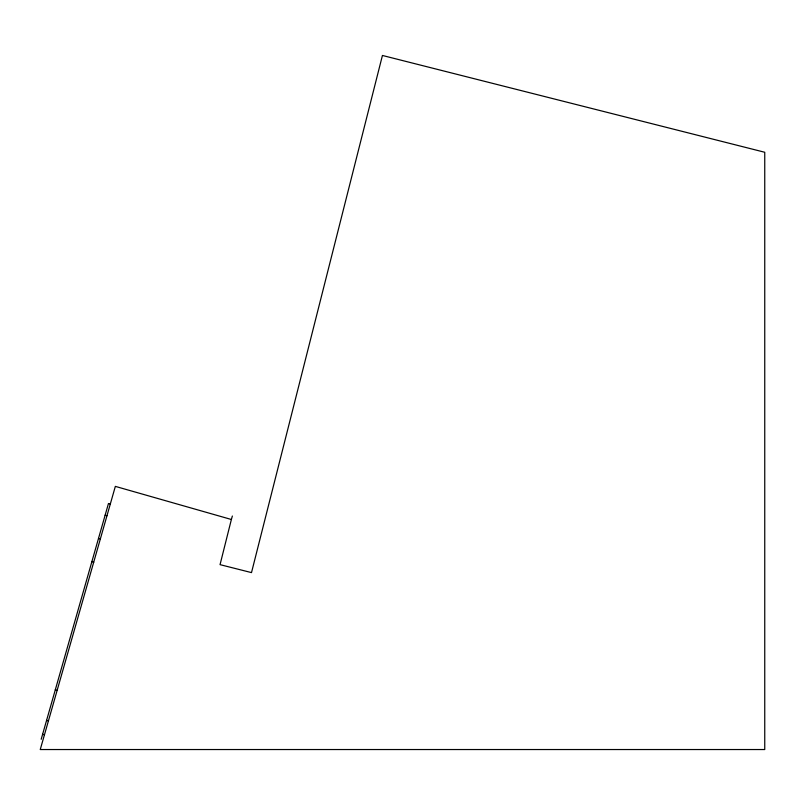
<?xml version="1.0" encoding="UTF-8"?>
<svg xmlns="http://www.w3.org/2000/svg" width="805" height="805" viewBox="0 0 805 805"><rect width="100%" height="100%" fill="white"/><g stroke="black" fill="none" stroke-linecap="round" stroke-linejoin="round"><path stroke-width="1.21" d="M231.377 519.487L220.047 564.647L251.502 572.607L382.435 55.465L764.75 152.266L764.75 749.536L40.25 749.536L115.346 486.381L231.377 519.487L232.363 516.025M41.196 739.262L108.464 503.517L110.305 504.041M105.133 515.2L106.974 515.723M98.502 538.444L100.343 538.968M91.871 561.689L93.712 562.212M55.304 689.825L57.145 690.348M46.579 720.384L48.421 720.908M42.605 734.301L44.446 734.824"/></g></svg>
